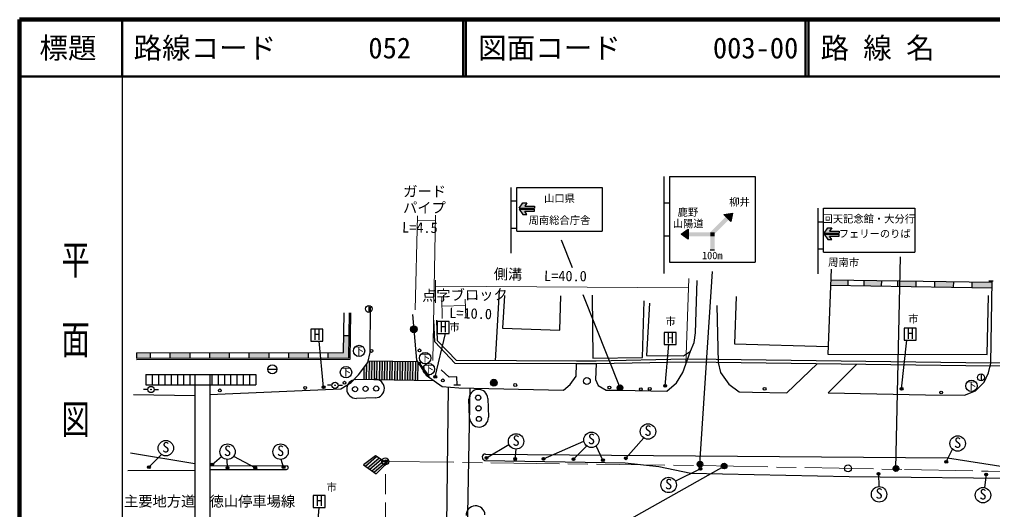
# Model space of a CAD drawing. Units: millimetres at full size, sheet at 1:1000; details may follow other scales. Extents: x 40000 to 680000, y 20000 to 380000.
# Drawn here: x 40000 to 210523, y 294059 to 380000 of the extents above; entities that cross this region are included whole.
import ezdxf
from ezdxf.enums import TextEntityAlignment as Align

# ---------------------------------------------------------------- set-up
doc = ezdxf.new("R2010")
doc.units = ezdxf.units.MM
doc.header["$LTSCALE"] = 1000
doc.header["$PDMODE"] = 32
doc.header["$PDSIZE"] = 500
doc.linetypes.add('CHAIN', pattern=[18.5, 12, -1.5, 3.5, -1.5])
for name, color, linetype, lineweight in [('M-BGD', 7, 'Continuous', 25), ('M-BGD-EXST', 7, 'Continuous', 25), ('M-BMK', 2, 'CHAIN', 13), ('M-BMK-SRVR', 3, 'Continuous', 25), ('M-STR-HTXT', 7, 'Continuous', 13), ('M-STR-STR3', 7, 'Continuous', 25), ('M-STR-STRC', 7, 'Continuous', 25), ('M-STR-STRD', 8, 'Continuous', 25), ('M-TTL', 2, 'Continuous', 140), ('M-TTL-BAND', 7, 'Continuous', 25), ('M-TTL-LINE', 7, 'Continuous', 50)]:
    doc.layers.add(name, color=color, linetype=linetype, lineweight=lineweight)
for name, color, linetype in [('M-BMK-HTXT', 7, 'Continuous'), ('M-OTRS', 6, 'Continuous'), ('M-TTL-TXT', 7, 'Continuous')]:
    doc.layers.add(name, color=color, linetype=linetype)
doc.styles.add('@ＭＳ ゴシック', font='')
doc.styles.add('ＭＳ ゴシック', font='')
doc.styles.get('@ＭＳ ゴシック').set_extended_font_data('@MS Gothic')
doc.styles.get('ＭＳ ゴシック').set_extended_font_data('MS Gothic')

msp = doc.modelspace()

# ---------------------------------------------------------------- hatches: boundary and pattern name
at = {"layer": 'M-BGD'}
for points in [[(185155, 334313), (182171, 334361), (182135, 333392), (185140, 333344)], [(191036, 334219), (187976, 334268), (187961, 333299), (191020, 333250)], [(197104, 334123), (193857, 334174), (193842, 333205), (197089, 333153)], [(203665, 334018), (200370, 334070), (200355, 333100), (203650, 333048)], [(210430, 333910), (206884, 333966), (206868, 332996), (210414, 332940)], [(109709, 325676, 1), (108509, 325676, 1)], [(97761, 324553), (96837, 324569), (96785, 321606), (94056, 321599), (94058, 320675), (97693, 320684)], [(62916, 321523), (60519, 321518), (60521, 320594), (62918, 320599)], [(69836, 321540), (66376, 321532), (66378, 320608), (69838, 320616)], [(76756, 321557), (73296, 321549), (73298, 320625), (76758, 320633)], [(83676, 321574), (80216, 321565), (80218, 320641), (83678, 320650)], [(90596, 321591), (87136, 321582), (87138, 320658), (90598, 320667)], [(123729, 316302, 1), (122529, 316302, 1)]]:
    msp.add_hatch(color=256, dxfattribs=at).paths.add_polyline_path(points)
h = msp.add_hatch(color=256, dxfattribs=at)
edge = h.paths.add_edge_path()
edge.add_ellipse((95309, 315852), major_axis=(47.9, 14.2), ratio=1, start_angle=-16.51737, end_angle=163.48263)
h = msp.add_hatch(color=256, dxfattribs=at)
edge = h.paths.add_edge_path()
edge.add_ellipse((63059, 315106), major_axis=(47.9, 14.2), ratio=1, start_angle=-17.08999, end_angle=162.91001)
at = {"layer": 'M-BGD-EXST'}
for points in [[(113119, 317344, 1), (112619, 317344, 1)], [(93555, 315519, 1), (93055, 315519, 1)], [(153414, 315757, 1), (152914, 315757, 1)], [(194836, 315234, 1), (194336, 315234, 1)], [(74031, 301951, 1), (73531, 301951, 1)], [(122083, 303114, 1), (121583, 303114, 1)], [(127114, 302924, 1), (126614, 302924, 1)], [(132082, 302945, 1), (131582, 302945, 1)], [(137345, 302903, 1), (136845, 302903, 1)], [(142503, 302714, 1), (142003, 302714, 1)], [(146524, 303050, 1), (146024, 303050, 1)], [(202664, 302438, 1), (202164, 302438, 1)], [(62942, 301502, 1), (62442, 301502, 1)], [(76716, 301399, 1), (76216, 301399, 1)], [(81578, 301370, 1), (81078, 301370, 1)], [(86536, 301518, 1), (86036, 301518, 1)], [(159569, 301191, 1), (159069, 301191, 1)], [(190798, 300325, 1), (190298, 300325, 1)], [(209660, 300194, 1), (209160, 300194, 1)]]:
    msp.add_hatch(color=256, dxfattribs=at).paths.add_polyline_path(points)
at = {"layer": 'M-STR-STRC'}
for points in [[(130234, 347266), (130234, 346905), (127570, 346904), (128239, 347841), (128919, 347841), (128549, 347266)], [(127570, 346729), (128239, 345792), (128919, 345792), (128550, 346367), (130233, 346367), (130234, 346728)], [(164334, 344909), (161594, 342169), (161063, 342699), (163803, 345439)], [(164952, 346058), (164839, 345414), (164334, 344909), (163803, 345439), (163450, 345793)], [(164687, 344556), (164334, 344909), (163803, 345439), (163450, 345793), (164952, 346058)], [(157188, 343199), (157188, 342699), (157188, 341949), (157188, 341449), (155938, 342324)], [(183658, 342876), (183658, 342515), (180994, 342514), (181663, 343451), (182344, 343451), (181974, 342876)], [(155938, 342324), (156474, 342699), (157188, 342699), (157188, 341949), (157188, 341449)], [(157188, 342699), (161063, 342699), (161063, 341949), (157188, 341949)], [(161063, 342699), (161813, 342699), (161813, 341949), (161063, 341949)], [(161063, 341949), (161813, 341949), (161813, 339574), (161063, 339574)], [(180994, 342340), (181663, 341403), (182344, 341402), (181974, 341978), (183657, 341977), (183658, 342339)], [(100824, 319535), (100364, 318933), (100331, 316817), (100781, 316810)], [(101732, 320075), (101282, 320082), (101231, 316803), (101681, 316796)], [(102632, 320061), (102182, 320068), (102131, 316789), (102581, 316782)], [(103532, 320047), (103082, 320054), (103031, 316775), (103480, 316768)], [(104432, 320033), (103982, 320040), (103930, 316761), (104380, 316753)], [(105332, 320019), (104882, 320026), (104830, 316746), (105280, 316739)], [(106232, 320005), (105782, 320012), (105730, 316732), (106180, 316725)], [(107131, 319991), (106681, 319998), (106630, 316718), (107080, 316711)], [(108031, 319977), (107581, 319984), (107530, 316704), (107980, 316697)], [(108931, 319963), (108481, 319970), (108430, 316690), (108880, 316683)], [(109829, 319819), (109744, 319950), (109381, 319956), (109330, 316676), (109780, 316669)], [(145739, 315411, 1), (144739, 315411, 1)], [(102594, 303338), (102397, 303460), (100266, 301913), (100620, 301663)], [(103396, 302839), (102995, 303088), (101000, 301396), (101381, 301128)], [(104199, 302339), (103797, 302589), (101761, 300861), (102141, 300593)], [(159755, 302019, 1), (158755, 302019, 1)], [(163973, 301690, 1), (162973, 301690, 1)], [(194099, 301246, 1), (193099, 301246, 1)]]:
    msp.add_hatch(color=256, dxfattribs=at).paths.add_polyline_path(points)

# ---------------------------------------------------------------- linework, layer by layer
at = {"layer": 'M-BGD'}
for p, q in [((182171, 334361), (210430, 333910)), ((185155, 334313), (185140, 333344)), ((187976, 334268), (187961, 333299)), ((182135, 333392), (210414, 332940)), ((191036, 334219), (191020, 333250)), ((193857, 334174), (193842, 333205)), ((197104, 334123), (197089, 333153)), ((200370, 334070), (200355, 333100)), ((203665, 334018), (203650, 333048)), ((206884, 333966), (206868, 332996)), ((210643, 334100), (209893, 334100)), ((124074, 332434), (123387, 320150)), ((101223, 329838), (101223, 328638)), ((96837, 324569), (97761, 324553)), ((60519, 321518), (60521, 320594)), ((62916, 321523), (62918, 320599)), ((66376, 321532), (66378, 320608)), ((69836, 321540), (69838, 320616)), ((73296, 321549), (73298, 320625)), ((76756, 321557), (76758, 320633)), ((80216, 321565), (80218, 320641)), ((83676, 321574), (83678, 320650)), ((87136, 321582), (87138, 320658)), ((90596, 321591), (90598, 320667)), ((94056, 321599), (94058, 320675)), ((110015, 319845), (111792, 317402)), ((83497, 318662), (85097, 318662)), ((208507, 317837), (208507, 316637)), ((94759, 315852), (94009, 315852)), ((95859, 315852), (96609, 315852)), ((59982, 314216), (70752, 314043)), ((62509, 315111), (61759, 315119)), ((63609, 315100), (64359, 315093))]:
    msp.add_line(p, q, dxfattribs=at)
for points in [[(182241, 336240), (181683, 321296), (209587, 321243), (209797, 331598)], [(150426, 330233), (149907, 321053), (156365, 320995), (157601, 321834), (158258, 323333), (158482, 325072), (158783, 334248)], [(186740, 319533), (181736, 314533), (198794, 314146), (205626, 314133), (207544, 314886), (209034, 316392), (209822, 318053), (210203, 319714), (210434, 334171)], [(124988, 331612), (124671, 325894), (134678, 325541), (134881, 331518)], [(140377, 331662), (140476, 320622), (149165, 320743), (149462, 330654)], [(165619, 331441), (165305, 323126), (181734, 322665)], [(73336, 314248), (96298, 315225), (98131, 316366), (99428, 317705), (101055, 319839), (101478, 321573), (101532, 329559)], [(162190, 329862), (162415, 319865), (162865, 318095), (164306, 316044), (166106, 314730), (168434, 314617), (174484, 314527), (179797, 319628)], [(60519, 321518), (96785, 321606), (96907, 328549)], [(60521, 320594), (97693, 320684), (97831, 328533)], [(60522, 320344), (97939, 320435), (98081, 328529)], [(108899, 328237), (109554, 320240), (111282, 317596), (114058, 315651), (116988, 315411), (135351, 315005), (136494, 315972), (137570, 317432), (137635, 319590)], [(261137, 316790), (259254, 316813), (256825, 316883), (251372, 317213), (230418, 318480), (215361, 319315), (210205, 319214), (162109, 319869), (156794, 319901), (141044, 319604), (137635, 319590), (116381, 319680), (112787, 323449), (112638, 327275)], [(261161, 317290), (259264, 317313), (256847, 317383), (251402, 317712), (230447, 318979), (215370, 319815), (210203, 319714), (162114, 320369), (156790, 320401), (141038, 320104), (137635, 320090), (116596, 320179), (113280, 323657), (113138, 327295)], [(141044, 319604), (140942, 316862), (141432, 315801), (142832, 314984), (145072, 314973), (153466, 314822), (155148, 316251), (156273, 318117), (156763, 319533), (157601, 321834)]]:
    msp.add_lwpolyline(points, dxfattribs=at)
for centre, radius in [((101223, 329238), 600), ((109109, 325676), 600), ((101699, 321868), 250), ((110115, 321963), 250), ((84297, 318662), 800), ((110107, 319718), 150), ((110735, 318854), 150), ((111592, 317677), 150), ((139439, 316590), 600), ((208507, 317237), 600), ((63059, 315106), 550), ((90067, 315389), 250), ((95309, 315852), 550), ((95309, 315852), 50), ((96960, 316297), 250), ((114192, 316707), 250), ((123129, 316302), 600), ((126889, 315899), 250), ((143379, 315464), 250), ((150454, 315221), 250), ((170583, 315225), 250), ((63059, 315106), 50), ((75118, 314960), 250), ((148890, 315169), 250), ((201528, 314581), 250)]:
    msp.add_circle(centre, radius, dxfattribs=at)
at = {"layer": 'M-BGD-EXST'}
for p, q in [((115305, 327021), (113205, 327021)), ((113205, 327021), (113205, 324921)), ((115305, 324921), (115305, 327021)), ((197156, 325846), (195056, 325846)), ((195056, 325846), (195056, 323746)), ((197156, 323746), (197156, 325846)), ((93155, 325675), (91055, 325675)), ((91055, 325675), (91055, 323575)), ((93155, 323575), (93155, 325675)), ((112869, 317344), (114645, 324921)), ((113205, 324921), (115305, 324921)), ((155083, 325078), (152983, 325078)), ((152983, 325078), (152983, 322978)), ((155083, 322978), (155083, 325078)), ((91055, 323575), (93155, 323575)), ((93305, 315519), (92533, 323575)), ((152983, 322978), (155083, 322978)), ((153164, 315757), (153803, 322978)), ((194586, 315234), (195528, 323746)), ((195056, 323746), (197156, 323746)), ((121833, 303114), (125777, 305494)), ((131832, 302945), (138907, 306035)), ((146274, 303050), (149401, 306624)), ((62692, 301502), (64867, 303723)), ((126864, 302924), (127030, 304655)), ((137095, 302903), (139418, 305204)), ((142253, 302714), (141060, 305210)), ((202414, 302438), (203513, 304630)), ((73781, 301951), (75419, 303354)), ((76466, 301399), (76384, 302857)), ((81328, 301370), (77543, 303389)), ((86286, 301518), (85851, 302858)), ((159319, 301191), (154958, 299007)), ((190548, 300325), (190624, 298073)), ((209410, 300194), (209093, 297907)), ((93577, 296515), (91477, 296515)), ((91477, 296515), (91477, 294415)), ((93577, 294415), (93577, 296515)), ((91477, 294415), (93577, 294415)), ((91953, 287999), (92521, 294415))]:
    msp.add_line(p, q, dxfattribs=at)
for centre, radius in [((99513, 321869), 1000), ((111090, 320619), 1000), ((97229, 318140), 1000), ((111734, 318667), 1000), ((112869, 317344), 250), ((93305, 315519), 250), ((153164, 315757), 250), ((194586, 315234), 250), ((206824, 315741), 1000), ((150145, 307750), 1350), ((127027, 306005), 1350), ((140235, 306279), 1350), ((204415, 305636), 1350), ((65648, 304824), 1350), ((76467, 304205), 1350), ((85761, 304205), 1350), ((73781, 301951), 250), ((121833, 303114), 250), ((126864, 302924), 250), ((131832, 302945), 250), ((137095, 302903), 250), ((142253, 302714), 250), ((146274, 303050), 250), ((202414, 302438), 250), ((62692, 301502), 250), ((76466, 301399), 250), ((81328, 301370), 250), ((86286, 301518), 250), ((159319, 301191), 250), ((190548, 300325), 250), ((209410, 300194), 250), ((153767, 298371), 1350), ((190641, 296723), 1350), ((208847, 296580), 1350)]:
    msp.add_circle(centre, radius, dxfattribs=at)
at = {"layer": 'M-BMK'}
msp.add_lwpolyline([(104176, 283271), (104116, 302500), (159141, 301768), (195091, 301090), (209771, 300788), (236359, 300109), (260306, 299432)], dxfattribs=at)
at = {"layer": 'M-BMK-SRVR'}
for centre in [(104116, 302500), (185201, 301277)]:
    msp.add_circle(centre, 600, dxfattribs=at)
at = {"layer": 'M-OTRS'}
msp.add_point((104283, 302541), dxfattribs=at)
at = {"layer": 'M-STR-HTXT'}
for p, q in [((109725, 345551), (109363, 329057)), ((109708, 344790), (112876, 344730)), ((112411, 320205), (112894, 345686)), ((112885, 330329), (112900, 334276)), ((157289, 334582), (156763, 319533)), ((112896, 333217), (157231, 332938)), ((114081, 327546), (114016, 331329)), ((118221, 327707), (118124, 330941)), ((114043, 329723), (118157, 329846))]:
    msp.add_line(p, q, dxfattribs=at)
at = {"layer": 'M-STR-STR3'}
for p, q in [((62171, 317750), (81411, 317750)), ((62171, 317750), (62171, 315940)), ((63271, 317750), (63271, 315940)), ((64371, 317750), (64371, 315940)), ((65471, 317750), (65471, 315940)), ((66571, 317750), (66571, 315940)), ((67671, 317750), (67671, 315940)), ((68771, 317750), (68771, 315940)), ((69871, 317750), (69871, 315940)), ((70751, 317750), (70759, 285296)), ((73334, 317750), (73358, 285264)), ((73711, 317750), (73711, 315940)), ((74811, 317750), (74811, 315940)), ((75911, 317750), (75911, 315940)), ((77011, 317750), (77011, 315940)), ((78111, 317750), (78111, 315940)), ((79211, 317750), (79211, 315940)), ((80311, 317750), (80311, 315940)), ((81411, 317750), (81411, 315940)), ((62171, 315940), (81411, 315940))]:
    msp.add_line(p, q, dxfattribs=at)
at = {"layer": 'M-STR-STRC'}
for p, q in [((152938, 352440), (152938, 335440)), ((153938, 352440), (153938, 337440)), ((153938, 352440), (168938, 352440)), ((168938, 352440), (168938, 337440)), ((126134, 350544), (126134, 339044)), ((127134, 342870), (127134, 350544)), ((127134, 350544), (142134, 350544)), ((142134, 350544), (142134, 342870)), ((126134, 348169), (127134, 348169)), ((127570, 346904), (128239, 347841)), ((127570, 346904), (130234, 346905)), ((127570, 346729), (130234, 346730)), ((127570, 346729), (128239, 345792)), ((128239, 347841), (128919, 347841)), ((128919, 347841), (128549, 347266)), ((128549, 347266), (130233, 347266)), ((128919, 345792), (128550, 346367)), ((128550, 346367), (130233, 346367)), ((130234, 347266), (130234, 346905)), ((130234, 346367), (130234, 346728)), ((152938, 347815), (153938, 347815)), ((179901, 346895), (179901, 335395)), ((180901, 339221), (180901, 346895)), ((180901, 346895), (196901, 346895)), ((196901, 346895), (196901, 339221)), ((128239, 345792), (128919, 345792)), ((163450, 345793), (164952, 346058)), ((164687, 344556), (163450, 345793)), ((164952, 346058), (164687, 344556)), ((179901, 344520), (180901, 344520)), ((126134, 343419), (127134, 343419)), ((127134, 342870), (142134, 342870)), ((155938, 342324), (157188, 343199)), ((157188, 343199), (157188, 341449)), ((180994, 342514), (181663, 343451)), ((181663, 343451), (182344, 343451)), ((182344, 343451), (181974, 342876)), ((181974, 342876), (183657, 342876)), ((183658, 342876), (183658, 342515)), ((136914, 336458), (134992, 341315)), ((152938, 342065), (153938, 342065)), ((157188, 341449), (155938, 342324)), ((180994, 342514), (183658, 342515)), ((180994, 342340), (183658, 342340)), ((180994, 342340), (181663, 341403)), ((181663, 341403), (182344, 341402)), ((182344, 341402), (181974, 341978)), ((181974, 341978), (183657, 341977)), ((183658, 341977), (183658, 342339)), ((161063, 339574), (161813, 339574)), ((179901, 339770), (180901, 339770)), ((180901, 339221), (196901, 339221)), ((193599, 301246), (194415, 338360)), ((153938, 337440), (168938, 337440)), ((159255, 302019), (161451, 335826)), ((145239, 315411), (138786, 331725)), ((100364, 318933), (100331, 316817)), ((100824, 319535), (100781, 316810)), ((109744, 319950), (101115, 320085)), ((101282, 320082), (101231, 316803)), ((101732, 320075), (101681, 316796)), ((102182, 320068), (102131, 316789)), ((102632, 320061), (102581, 316782)), ((103082, 320054), (103031, 316775)), ((103532, 320047), (103480, 316768)), ((103982, 320040), (103930, 316761)), ((104432, 320033), (104380, 316753)), ((104882, 320026), (104830, 316746)), ((105332, 320019), (105280, 316739)), ((105782, 320012), (105730, 316732)), ((106232, 320005), (106180, 316725)), ((106681, 319998), (106630, 316718)), ((107131, 319991), (107080, 316711)), ((107581, 319984), (107530, 316704)), ((108031, 319977), (107980, 316697)), ((108481, 319970), (108430, 316690)), ((108931, 319963), (108880, 316683)), ((109381, 319956), (109330, 316676)), ((109829, 319819), (109780, 316669)), ((112670, 316624), (98594, 316844)), ((98951, 316844), (102250, 316939)), ((116136, 315926), (117296, 315941)), ((118911, 315368), (118443, 288439)), ((102345, 313640), (99046, 313545)), ((118876, 310125), (118769, 313423)), ((122067, 313529), (122174, 310231)), ((100620, 301663), (102594, 303338)), ((101000, 301396), (102995, 303088)), ((101381, 301128), (103396, 302839)), ((101761, 300861), (103797, 302589)), ((102141, 300593), (104199, 302339)), ((99812, 265783), (163473, 301690))]:
    msp.add_line(p, q, dxfattribs=at)
for points in [[(116716, 315934), (116669, 317304), (115321, 317257), (113895, 318573)], [(94133, 286938), (114813, 286484), (115206, 315557)]]:
    msp.add_lwpolyline(points, dxfattribs=at)
msp.add_lwpolyline([(100266, 301913), (102495, 300344), (104395, 302217), (102397, 303460)], close=True, dxfattribs=at)
for centre, radius in [((98802, 315171), 450), ((100662, 315225), 450), ((102521, 315278), 450), ((145239, 315411), 500), ((120394, 313673), 450), ((120454, 311813), 450), ((120514, 309954), 450), ((159255, 302019), 500), ((163473, 301690), 500), ((193599, 301246), 500)]:
    msp.add_circle(centre, radius, dxfattribs=at)
for centre, start, end in [((98999, 315195), 91.64964, 181.64964), ((102298, 315290), 1.64964, 91.64964), ((98999, 315195), 181.64964, 271.64964), ((102298, 315290), 271.64964, 1.64964), ((120418, 313476), 91.84862, 181.84862), ((120418, 313476), 1.84862, 91.84862), ((120525, 310178), 181.84862, 271.84862), ((120525, 310178), 271.84862, 1.84862), ((119921, 293061), 92.54622, 182.54622), ((119921, 293061), 2.54622, 92.54622)]:
    msp.add_arc(centre, 1650, start, end, dxfattribs=at)
at = {"layer": 'M-STR-STRD'}
for p, q in [((59467, 303992), (70755, 302144)), ((59010, 300933), (70755, 300936)), ((73346, 301793), (86846, 301740)), ((73346, 301058), (86811, 301110))]:
    msp.add_line(p, q, dxfattribs=at)
for points in [[(121643, 303799), (202611, 303151), (222835, 299999), (243191, 298894), (251384, 298168), (257344, 296962), (260153, 296242)], [(121567, 302681), (146172, 302267), (152032, 301635), (157677, 300460), (185382, 299872), (218065, 299499), (229420, 299107), (241673, 298496), (248924, 297973), (252899, 297493), (258017, 296422), (260136, 295893)]]:
    msp.add_lwpolyline(points, dxfattribs=at)
for centre, radius, start, end in [((121659, 303236), 563, 91.63178, 260.56937), ((86807, 301427), 316, 270.8455, 82.79128)]:
    msp.add_arc(centre, radius, start, end, dxfattribs=at)
at = {"layer": 'M-TTL'}
for p, q in [((40000, 380000), (40000, 20000)), ((680000, 380000), (40000, 380000))]:
    msp.add_line(p, q, dxfattribs=at)
at = {"layer": 'M-TTL-BAND'}
msp.add_line((58000, 370000), (58000, 20000), dxfattribs=at)
at = {"layer": 'M-TTL-LINE'}
for p, q in [((58000, 380000), (58000, 370000)), ((117750, 380000), (117750, 370000)), ((118250, 380000), (118250, 370000)), ((177750, 380000), (177750, 370000)), ((178250, 380000), (178250, 370000)), ((40000, 370000), (680000, 370000))]:
    msp.add_line(p, q, dxfattribs=at)

# ---------------------------------------------------------------- texts
at = {"layer": 'M-BGD-EXST', "style": 'ＭＳ ゴシック'}
for s, height, p in [('市', 1320, (153195, 326011)), ('市', 1320, (195737, 326431)), ('H', 1833, (113658, 324613)), ('市', 1320, (115338, 324997)), ('H', 1833, (195509, 323438)), ('H', 1833, (91508, 323267)), ('H', 1833, (153436, 322670)), ('市', 1320, (93824, 296914)), ('H', 1833, (91930, 294107))]:
    msp.add_text(s, height=height, dxfattribs=at).set_placement(p, align=Align.BOTTOM_LEFT)
for p in [(99513, 321869), (111090, 320619), (111734, 318667), (97229, 318140), (206824, 315741)]:
    msp.add_text('下', height=1320, dxfattribs=at).set_placement(p, align=Align.MIDDLE_CENTER)
for p in [(149490, 306458), (126372, 304712), (139580, 304987), (64993, 303532), (75812, 302912), (85105, 302912), (203759, 304343), (153112, 297078), (189986, 295431), (208192, 295288)]:
    msp.add_text('S', height=1833, rotation=358.508, dxfattribs=at).set_placement(p, align=Align.BOTTOM_LEFT)
at = {"layer": 'M-BMK-HTXT', "style": 'ＭＳ ゴシック'}
msp.add_text('主要地方道\u3000徳山停車場線', height=1833, dxfattribs=at).set_placement((58316, 294044), align=Align.BOTTOM_LEFT)
at = {"layer": 'M-STR-HTXT', "style": 'ＭＳ ゴシック'}
for s, p in [('ガード', (107257, 348386)), ('パイプ', (107219, 345526))]:
    msp.add_text(s, height=1833, dxfattribs=at).set_placement(p, align=Align.BOTTOM_LEFT)
for s, rotation, p in [('L=4.5', 359.21, (107037, 342089)), ('側溝', 359.068, (123097, 333910)), ('L=40.0', 359.58, (131925, 333585)), ('点字ブロック', 0.895, (110587, 330110)), ('L=10.0', 358.216, (115278, 327108))]:
    msp.add_text(s, height=1833, rotation=rotation, dxfattribs=at).set_placement(p, align=Align.BOTTOM_LEFT)
at = {"layer": 'M-STR-STRC', "style": 'ＭＳ ゴシック'}
for s, p in [('山口県', (134634, 348626)), ('柳井', (166188, 348002)), ('鹿野', (157132, 346215)), ('周南総合庁舎', (134634, 344789)), ('山陽道', (157188, 344199)), ('回天記念館・大分行', (188833, 345028)), ('フェリーのりば', (189878, 342426)), ('100m', (161407, 338615))]:
    msp.add_text(s, height=1320, dxfattribs=at).set_placement(p, align=Align.MIDDLE_CENTER)
msp.add_text('周南市', height=1320, rotation=358.952, dxfattribs=at).set_placement((181695, 336385), align=Align.BOTTOM_LEFT)
at = {"layer": 'M-TTL-BAND', "style": '@ＭＳ ゴシック', "width": 1.4}
msp.add_text('平  面  図', height=3666, rotation=270, dxfattribs=at).set_placement((49777, 306475), align=Align.MIDDLE_RIGHT)
at = {"layer": 'M-TTL-TXT', "style": 'ＭＳ ゴシック'}
msp.add_text('標題', height=3666, dxfattribs=at).set_placement((48500, 375000), align=Align.MIDDLE_CENTER)
for s, p in [('路線コード', (60000, 375000)), ('図面コード', (120380, 375000)), ('路 線 名', (180380, 375000)), ('052', (101142, 375000)), ('003-00', (161521, 375000))]:
    msp.add_text(s, height=3666, dxfattribs=at).set_placement(p, align=Align.MIDDLE_LEFT)

doc.saveas('drawing.dxf')
